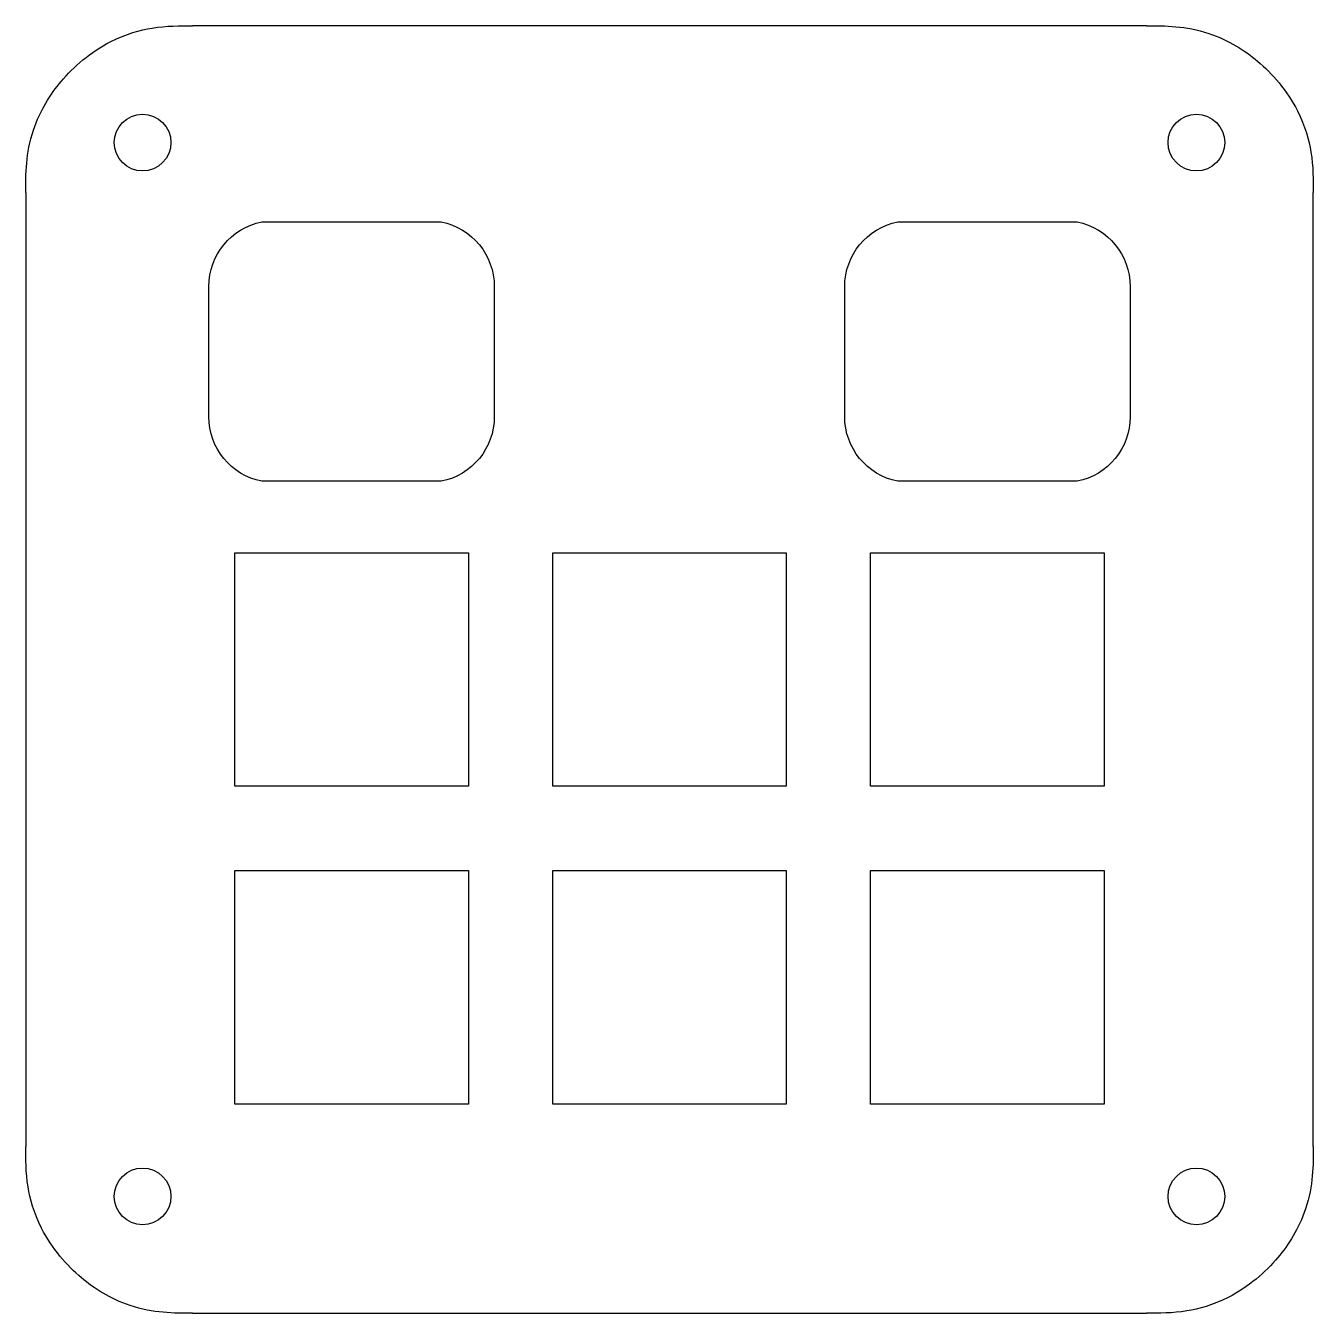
# Model space of a CAD drawing. Header units: millimetres. Extents: x -10 to 67.1, y -67.1 to 10.
import ezdxf

# ---------------------------------------------------------------- set-up
doc = ezdxf.new("R2010")
doc.units = ezdxf.units.MM
doc.layers.get('0').update_dxf_attribs({"linetype": 'CONTINUOUS'})

msp = doc.modelspace()

# ---------------------------------------------------------------- linework, layer by layer
for p, q in [((57.15, 10), (0, 10)), ((-10, 0), (-10, -57.15)), ((67.15, -57.15), (67.15, 0)), ((0, -67.15), (57.15, -67.15))]:
    msp.add_line(p, q)
for points in [[(14.901, -17.298), (4.149, -17.298, -0.357404), (0.975, -13.425), (0.975, -5.625, -0.357404), (4.149, -1.752), (14.901, -1.752, -0.357404), (18.075, -5.625), (18.075, -13.425, -0.357404)], [(53.001, -17.298), (42.249, -17.298, -0.357404), (39.075, -13.425), (39.075, -5.625, -0.357404), (42.249, -1.752), (53.001, -1.752, -0.357404), (56.175, -5.625), (56.175, -13.425, -0.357404)]]:
    msp.add_lwpolyline(points, format="xyb", close=True)
for points in [[(2.525, -21.575), (16.525, -21.575), (16.525, -35.575), (2.525, -35.575)], [(21.575, -35.575), (21.575, -21.575), (35.575, -21.575), (35.575, -35.575)], [(40.625, -35.575), (40.625, -21.575), (54.625, -21.575), (54.625, -35.575)], [(2.525, -40.625), (16.525, -40.625), (16.525, -54.625), (2.525, -54.625)], [(21.575, -40.625), (35.575, -40.625), (35.575, -54.625), (21.575, -54.625)], [(40.625, -40.625), (54.625, -40.625), (54.625, -54.625), (40.625, -54.625)]]:
    msp.add_lwpolyline(points, close=True)
for centre in [(-3, 3), (60.15, 3), (-3, -60.15), (60.15, -60.15)]:
    msp.add_circle(centre, 1.7)
for points in [[(-10, 0), (-10, 1.116), (-10, 2.357), (-9.14, 4.945), (-8.509, 5.91), (-7.133, 7.544), (-6.126, 8.427), (-3.984, 9.523), (-3.138, 9.746), (-1.56, 10), (-0.757, 10), (0, 10)], [(57.15, 10), (58.266, 10), (59.507, 10), (62.095, 9.14), (63.06, 8.509), (64.694, 7.133), (65.577, 6.126), (66.673, 3.984), (66.896, 3.138), (67.15, 1.56), (67.15, 0.757), (67.15, 0)], [(0, -67.15), (-1.116, -67.15), (-2.357, -67.15), (-4.945, -66.29), (-5.91, -65.659), (-7.544, -64.283), (-8.427, -63.276), (-9.523, -61.134), (-9.746, -60.288), (-10, -58.71), (-10, -57.907), (-10, -57.15)], [(67.15, -57.15), (67.15, -58.266), (67.15, -59.507), (66.29, -62.095), (65.659, -63.06), (64.283, -64.694), (63.276, -65.577), (61.134, -66.673), (60.288, -66.896), (58.71, -67.15), (57.907, -67.15), (57.15, -67.15)]]:
    msp.add_open_spline(points, degree=3, knots=[0, 0, 0, 0, 0.334845, 0.334845, 0.626114, 0.626114, 0.971173, 0.971173, 1.23268, 1.23268, 1.551528, 1.551528, 1.551528, 1.551528])

doc.saveas('drawing.dxf')
